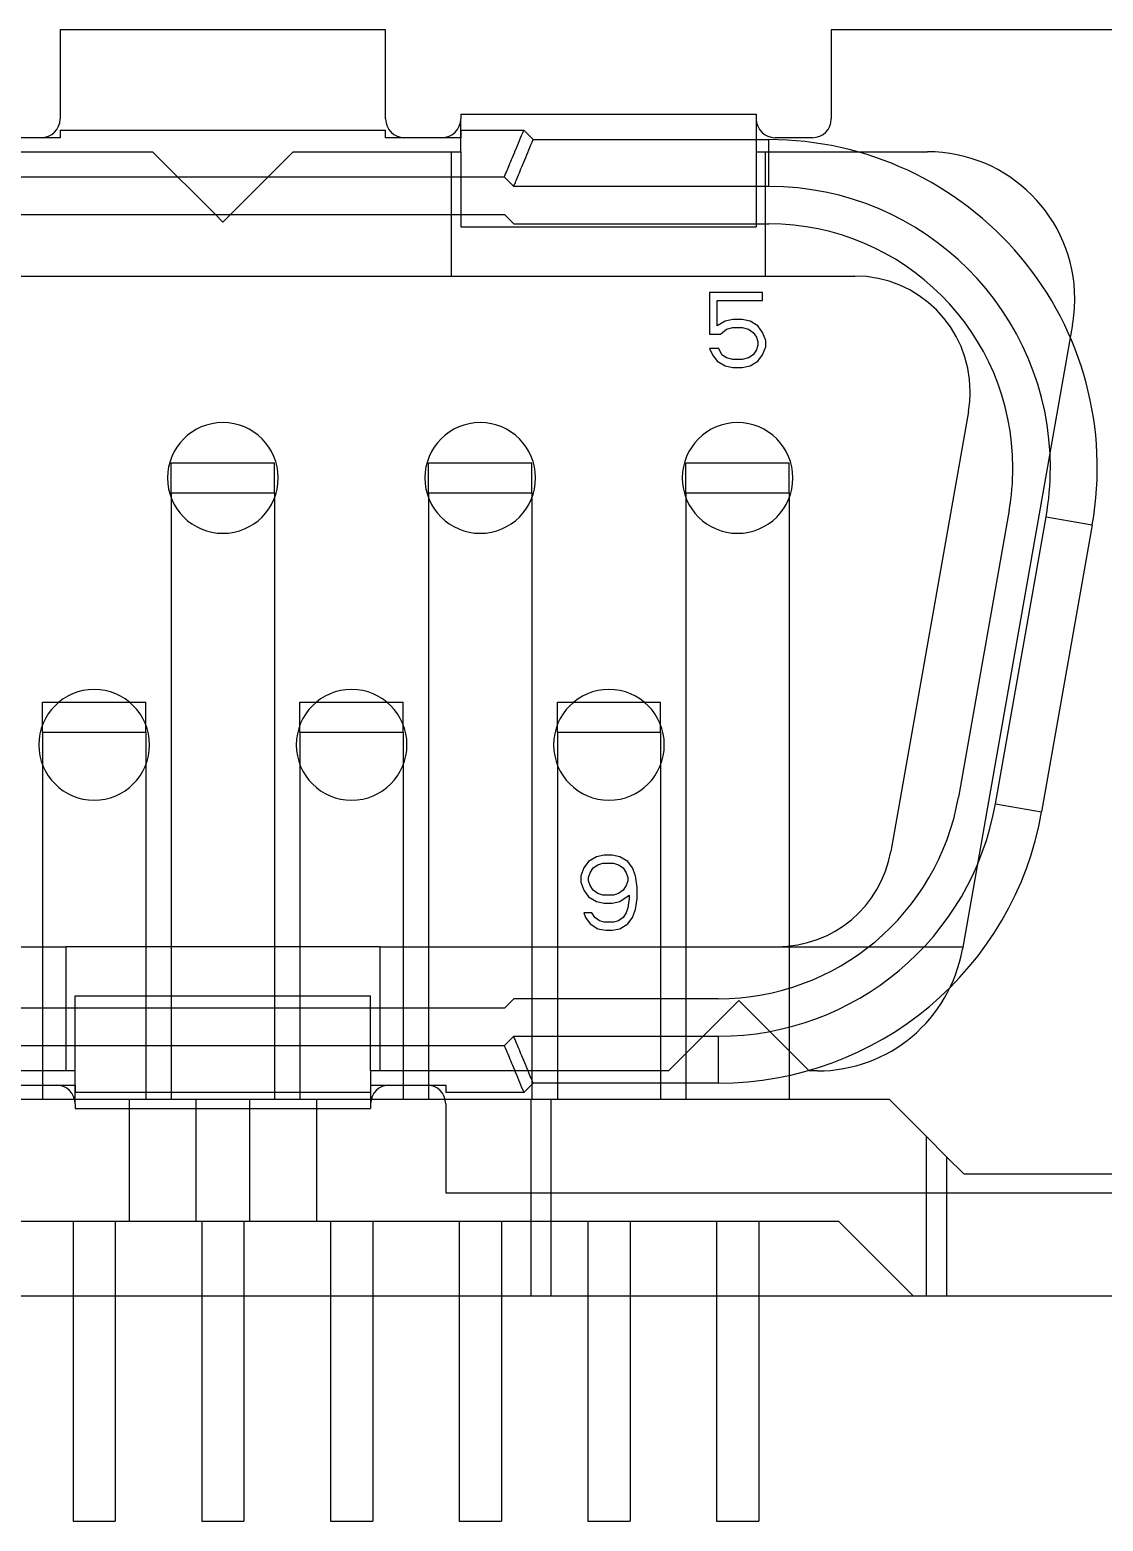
# Model space of a CAD drawing. Header units: millimetres. Extents: x -15.5 to 15.5, y -10.6 to 6.2.
# Drawn here: x -2.06 to 9.38, y -9.7 to 6.2 of the extents above; entities that cross this region are included whole.
import ezdxf

# ---------------------------------------------------------------- set-up
doc = ezdxf.new("R2010")
doc.units = ezdxf.units.MM
doc.layers.add('MAIN-1', color=7, linetype='Continuous')
doc.layers.add('MAIN-2', color=7, linetype='Continuous')

# ---------------------------------------------------------------- blocks, each defined once
blk = doc.blocks.new('D-Sub 1-338168-2 Front')
at = {"layer": 'MAIN-1'}
for p, q in [((10.76, 13.5), (10.76, 12.55)), ((14.23, 13.5), (10.76, 13.5)), ((14.23, 12.55), (14.23, 13.5)), ((26.44, 13.5), (18.98, 13.5)), ((18.98, 13.5), (18.98, 12.55)), ((15.03, 12.6), (18.18, 12.6)), ((15.03, 12.6), (15.03, 12.55)), ((18.18, 12.6), (18.18, 12.55)), ((10.76, 12.43), (14.23, 12.43)), ((10.76, 12.43), (10.76, 12.35)), ((14.23, 12.35), (14.23, 12.43)), ((15.03, 12.43), (15.702, 12.43)), ((15.03, 12.43), (15.03, 12.35)), ((15.679, 12.375), (15.691, 12.402)), ((15.691, 12.402), (15.702, 12.43)), ((15.702, 12.43), (15.802, 12.33)), ((10.76, 12.35), (9.96, 12.35)), ((15.03, 12.35), (14.23, 12.35)), ((15.623, 12.239), (15.634, 12.266)), ((15.634, 12.266), (15.645, 12.293)), ((15.645, 12.293), (15.656, 12.32)), ((15.656, 12.32), (15.668, 12.347)), ((15.668, 12.347), (15.679, 12.375)), ((15.756, 12.22), (15.768, 12.247)), ((15.768, 12.247), (15.779, 12.275)), ((15.779, 12.275), (15.791, 12.302)), ((15.791, 12.302), (15.802, 12.33)), ((15.802, 12.33), (18.315, 12.33)), ((18.315, 11.83), (18.315, 12.33)), ((18.78, 12.35), (18.38, 12.35)), ((15.555, 12.074), (15.563, 12.095)), ((15.563, 12.095), (15.572, 12.117)), ((15.572, 12.117), (15.582, 12.14)), ((15.582, 12.14), (15.592, 12.164)), ((15.592, 12.164), (15.602, 12.188)), ((15.602, 12.188), (15.612, 12.213)), ((15.612, 12.213), (15.623, 12.239)), ((15.692, 12.064), (15.702, 12.088)), ((15.702, 12.088), (15.712, 12.113)), ((15.712, 12.113), (15.723, 12.139)), ((15.723, 12.139), (15.734, 12.166)), ((15.734, 12.166), (15.745, 12.193)), ((15.745, 12.193), (15.756, 12.22)), ((15.495, 11.93), (9.495, 11.93)), ((15.495, 11.931), (15.497, 11.934)), ((15.495, 11.93), (15.495, 11.931)), ((15.595, 11.83), (15.495, 11.93)), ((15.497, 11.934), (15.498, 11.938)), ((15.498, 11.938), (15.501, 11.945)), ((15.501, 11.945), (15.505, 11.953)), ((15.505, 11.953), (15.509, 11.963)), ((15.509, 11.963), (15.513, 11.974)), ((15.513, 11.974), (15.519, 11.987)), ((15.519, 11.987), (15.525, 12.002)), ((15.525, 12.002), (15.531, 12.018)), ((15.531, 12.018), (15.539, 12.035)), ((15.539, 12.035), (15.546, 12.054)), ((15.546, 12.054), (15.555, 12.074)), ((15.631, 11.918), (15.639, 11.935)), ((15.639, 11.935), (15.646, 11.954)), ((15.646, 11.954), (15.655, 11.974)), ((15.655, 11.974), (15.663, 11.995)), ((15.663, 11.995), (15.672, 12.017)), ((15.672, 12.017), (15.682, 12.04)), ((15.682, 12.04), (15.692, 12.064)), ((15.595, 11.831), (15.597, 11.834)), ((15.595, 11.83), (15.595, 11.831)), ((18.315, 11.83), (15.595, 11.83)), ((15.597, 11.834), (15.598, 11.838)), ((15.598, 11.838), (15.601, 11.845)), ((15.601, 11.845), (15.605, 11.853)), ((15.605, 11.853), (15.609, 11.863)), ((15.609, 11.863), (15.613, 11.874)), ((15.613, 11.874), (15.619, 11.887)), ((15.619, 11.887), (15.625, 11.902)), ((15.625, 11.902), (15.631, 11.918)), ((9.495, 11.53), (15.495, 11.53)), ((12.415, 11.53), (12.495, 11.45)), ((12.495, 11.45), (12.575, 11.53)), ((15.495, 11.53), (15.595, 11.43)), ((15.595, 11.43), (18.315, 11.43)), ((18.248, 10.7), (17.681, 10.7)), ((17.681, 10.7), (17.681, 10.257)), ((18.248, 10.615), (18.248, 10.7)), ((17.764, 10.343), (17.764, 10.615)), ((17.764, 10.615), (18.248, 10.615)), ((17.848, 10.394), (17.764, 10.343)), ((17.931, 10.411), (17.848, 10.394)), ((18.031, 10.411), (17.931, 10.411)), ((18.114, 10.394), (18.031, 10.411)), ((18.198, 10.343), (18.114, 10.394)), ((18.248, 10.274), (18.198, 10.343)), ((17.681, 10.257), (17.798, 10.257)), ((17.798, 10.257), (17.864, 10.309)), ((17.864, 10.309), (17.931, 10.326)), ((17.931, 10.326), (18.031, 10.326)), ((18.031, 10.326), (18.098, 10.309)), ((18.098, 10.309), (18.148, 10.274)), ((18.148, 10.274), (18.181, 10.223)), ((18.181, 10.223), (18.198, 10.172)), ((18.281, 10.189), (18.248, 10.274)), ((18.281, 10.121), (18.281, 10.189)), ((17.781, 10.104), (17.681, 10.104)), ((17.681, 10.104), (17.714, 10.036)), ((17.714, 10.036), (17.764, 9.968)), ((17.814, 10.036), (17.781, 10.104)), ((17.864, 10.002), (17.814, 10.036)), ((18.148, 10.036), (18.098, 10.002)), ((18.181, 10.087), (18.148, 10.036)), ((18.198, 10.138), (18.181, 10.087)), ((18.198, 10.172), (18.198, 10.138)), ((18.198, 9.968), (18.248, 10.036)), ((18.248, 10.036), (18.281, 10.121)), ((17.764, 9.968), (17.848, 9.917)), ((17.848, 9.917), (17.931, 9.9)), ((17.931, 9.985), (17.864, 10.002)), ((18.031, 9.985), (17.931, 9.985)), ((17.931, 9.9), (18.031, 9.9)), ((18.098, 10.002), (18.031, 9.985)), ((18.031, 9.9), (18.114, 9.917)), ((18.114, 9.917), (18.198, 9.968)), ((20.876, 8.379), (20.336, 5.319)), ((20.73, 5.249), (21.269, 8.309)), ((21.269, 8.309), (21.762, 8.222)), ((21.762, 8.222), (21.222, 5.162)), ((20.73, 5.249), (21.222, 5.162)), ((16.393, 4.632), (16.343, 4.564)), ((16.477, 4.683), (16.393, 4.632)), ((16.56, 4.7), (16.477, 4.683)), ((16.493, 4.598), (16.543, 4.615)), ((16.543, 4.615), (16.66, 4.615)), ((16.643, 4.7), (16.56, 4.7)), ((16.727, 4.683), (16.643, 4.7)), ((16.66, 4.615), (16.71, 4.598)), ((16.81, 4.632), (16.727, 4.683)), ((16.86, 4.564), (16.81, 4.632)), ((16.343, 4.564), (16.31, 4.479)), ((16.31, 4.479), (16.31, 4.411)), ((16.393, 4.462), (16.41, 4.513)), ((16.393, 4.428), (16.393, 4.462)), ((16.41, 4.513), (16.443, 4.564)), ((16.443, 4.564), (16.493, 4.598)), ((16.71, 4.598), (16.76, 4.564)), ((16.76, 4.564), (16.793, 4.513)), ((16.793, 4.513), (16.81, 4.462)), ((16.81, 4.462), (16.81, 4.428)), ((16.893, 4.479), (16.86, 4.564)), ((16.91, 4.36), (16.893, 4.479)), ((16.31, 4.411), (16.343, 4.326)), ((16.343, 4.326), (16.393, 4.257)), ((16.41, 4.377), (16.393, 4.428)), ((16.443, 4.326), (16.41, 4.377)), ((16.493, 4.291), (16.443, 4.326)), ((16.76, 4.326), (16.71, 4.291)), ((16.793, 4.377), (16.76, 4.326)), ((16.81, 4.428), (16.793, 4.377)), ((16.91, 4.24), (16.91, 4.36)), ((16.393, 4.257), (16.477, 4.206)), ((16.477, 4.206), (16.56, 4.189)), ((16.543, 4.274), (16.493, 4.291)), ((16.66, 4.274), (16.543, 4.274)), ((16.56, 4.189), (16.643, 4.189)), ((16.643, 4.189), (16.727, 4.206)), ((16.71, 4.291), (16.66, 4.274)), ((16.727, 4.206), (16.827, 4.274)), ((16.81, 4.138), (16.793, 4.087)), ((16.827, 4.24), (16.81, 4.138)), ((16.827, 4.274), (16.827, 4.24)), ((16.893, 4.121), (16.91, 4.24)), ((16.343, 4.087), (16.36, 4.036)), ((16.427, 4.087), (16.343, 4.087)), ((16.36, 4.036), (16.41, 3.968)), ((16.46, 4.036), (16.427, 4.087)), ((16.51, 4.002), (16.46, 4.036)), ((16.56, 3.985), (16.51, 4.002)), ((16.66, 3.985), (16.56, 3.985)), ((16.71, 4.002), (16.66, 3.985)), ((16.76, 4.036), (16.71, 4.002)), ((16.793, 4.087), (16.76, 4.036)), ((16.81, 3.968), (16.86, 4.036)), ((16.86, 4.036), (16.893, 4.121)), ((16.41, 3.968), (16.493, 3.917)), ((16.493, 3.917), (16.577, 3.9)), ((16.577, 3.9), (16.643, 3.9)), ((16.643, 3.9), (16.727, 3.917)), ((16.727, 3.917), (16.81, 3.968)), ((15.495, 3.07), (9.495, 3.07)), ((15.595, 3.17), (15.495, 3.07)), ((17.775, 3.17), (15.595, 3.17)), ((15.495, 2.67), (15.595, 2.77)), ((15.595, 2.77), (17.775, 2.77)), ((15.595, 2.769), (15.595, 2.77)), ((15.597, 2.766), (15.595, 2.769)), ((15.598, 2.762), (15.597, 2.766)), ((15.601, 2.755), (15.598, 2.762)), ((15.605, 2.747), (15.601, 2.755)), ((15.609, 2.737), (15.605, 2.747)), ((15.613, 2.726), (15.609, 2.737)), ((15.619, 2.713), (15.613, 2.726)), ((15.625, 2.698), (15.619, 2.713)), ((17.775, 2.77), (17.775, 2.27)), ((9.495, 2.67), (15.495, 2.67)), ((15.495, 2.67), (15.495, 2.669)), ((15.495, 2.669), (15.497, 2.666)), ((15.497, 2.666), (15.498, 2.662)), ((15.498, 2.662), (15.501, 2.655)), ((15.501, 2.655), (15.505, 2.647)), ((15.505, 2.647), (15.509, 2.637)), ((15.509, 2.637), (15.513, 2.626)), ((15.513, 2.626), (15.519, 2.613)), ((15.519, 2.613), (15.525, 2.598)), ((15.525, 2.598), (15.531, 2.582)), ((15.531, 2.582), (15.539, 2.565)), ((15.539, 2.565), (15.546, 2.546)), ((15.546, 2.546), (15.555, 2.526)), ((15.631, 2.682), (15.625, 2.698)), ((15.639, 2.665), (15.631, 2.682)), ((15.646, 2.646), (15.639, 2.665)), ((15.655, 2.626), (15.646, 2.646)), ((15.663, 2.605), (15.655, 2.626)), ((15.672, 2.583), (15.663, 2.605)), ((15.682, 2.56), (15.672, 2.583)), ((15.692, 2.536), (15.682, 2.56)), ((15.555, 2.526), (15.563, 2.505)), ((15.563, 2.505), (15.572, 2.483)), ((15.572, 2.483), (15.582, 2.46)), ((15.582, 2.46), (15.592, 2.436)), ((15.592, 2.436), (15.602, 2.412)), ((15.602, 2.412), (15.612, 2.387)), ((15.612, 2.387), (15.623, 2.361)), ((15.702, 2.512), (15.692, 2.536)), ((15.712, 2.487), (15.702, 2.512)), ((15.723, 2.461), (15.712, 2.487)), ((15.734, 2.434), (15.723, 2.461)), ((15.745, 2.407), (15.734, 2.434)), ((15.756, 2.38), (15.745, 2.407)), ((10.12, 2.25), (10.92, 2.25)), ((10.573, 2.25), (10.573, 2.1)), ((10.92, 2.25), (10.92, 2.17)), ((14.07, 2.25), (14.87, 2.25)), ((14.07, 2.25), (14.07, 2.17)), ((14.417, 2.25), (14.417, 2.1)), ((14.688, 2.249), (14.688, 2.1)), ((14.87, 2.25), (14.87, 2.17)), ((15.623, 2.361), (15.634, 2.334)), ((15.634, 2.334), (15.645, 2.307)), ((15.645, 2.307), (15.656, 2.28)), ((15.656, 2.28), (15.668, 2.253)), ((15.668, 2.253), (15.679, 2.225)), ((15.802, 2.27), (15.702, 2.17)), ((15.768, 2.353), (15.756, 2.38)), ((15.779, 2.325), (15.768, 2.353)), ((15.791, 2.298), (15.779, 2.325)), ((15.802, 2.27), (15.791, 2.298)), ((17.775, 2.27), (15.802, 2.27)), ((10.126, 2.1), (10.914, 2.1)), ((14.07, 2.17), (10.92, 2.17)), ((14.076, 2.1), (14.864, 2.1)), ((15.702, 2.17), (14.87, 2.17)), ((15.679, 2.225), (15.691, 2.198)), ((15.691, 2.198), (15.702, 2.17)), ((10.92, 2.05), (10.92, 2)), ((10.92, 2), (14.07, 2)), ((14.07, 2.05), (14.07, 2)), ((14.87, 2.05), (14.87, 1.1)), ((14.87, 1.1), (26.44, 1.1)), ((15.781, 0), (15.781, 1.1)), ((15.995, 0), (15.995, 1.1)), ((19.995, 0), (19.995, 1.1)), ((20.209, 1.1), (20.209, 0)), ((15.781, 0), (9.209, 0)), ((10.898, 0), (10.898, -2.4)), ((11.348, 0), (11.348, -2.4)), ((12.27, 0), (12.27, -2.4)), ((12.72, 0), (12.72, -2.4)), ((13.642, 0), (13.642, -2.4)), ((14.092, 0), (14.092, -2.4)), ((15.013, 0), (15.013, -2.4)), ((15.463, 0), (15.463, -2.4)), ((15.995, 0), (15.781, 0)), ((19.995, 0), (15.995, 0)), ((16.385, 0), (16.385, -2.4)), ((16.835, 0), (16.835, -2.4)), ((17.756, 0), (17.756, -2.4)), ((18.206, 0), (18.206, -2.4)), ((20.209, 0), (19.995, 0)), ((25.895, 0), (20.209, 0)), ((10.898, -2.4), (11.348, -2.4)), ((12.27, -2.4), (12.72, -2.4)), ((13.642, -2.4), (14.092, -2.4)), ((15.013, -2.4), (15.463, -2.4)), ((16.385, -2.4), (16.835, -2.4)), ((17.756, -2.4), (18.206, -2.4))]:
    blk.add_line(p, q, dxfattribs=at)
for centre, radius, start, end in [((10.56, 12.55), 0.2, 270, 0), ((14.43, 12.55), 0.2, 180, 270), ((14.83, 12.55), 0.2, 270, 0), ((18.38, 12.55), 0.2, 180, 270), ((18.78, 12.55), 0.2, 270, 0), ((18.315, 8.83), 3.5, 350, 90), ((18.315, 8.83), 3, 0, 90), ((18.315, 8.83), 2.6, 0, 90), ((12.495, 8.722), 0.59, 0, 180), ((15.238, 8.722), 0.59, 0, 180), ((17.981, 8.722), 0.59, 0, 180), ((18.315, 8.83), 2.6, 350, 0), ((18.315, 8.83), 3, 350, 0), ((12.495, 8.722), 0.59, 180, 0), ((15.238, 8.722), 0.59, 180, 0), ((17.981, 8.722), 0.59, 180, 0), ((11.123, 5.877), 0.59, 0, 180), ((13.867, 5.877), 0.59, 0, 180), ((16.61, 5.877), 0.59, 0, 180), ((11.123, 5.877), 0.59, 180, 0), ((13.867, 5.877), 0.59, 180, 0), ((16.61, 5.877), 0.59, 180, 0), ((17.775, 5.77), 2.6, 270, 350), ((17.775, 5.77), 3, 270, 350), ((17.775, 5.77), 3.5, 270, 350), ((10.72, 2.05), 0.2, 0, 90), ((14.27, 2.05), 0.2, 90, 180), ((14.67, 2.05), 0.2, 0, 90)]:
    blk.add_arc(centre, radius, start, end, dxfattribs=at)
at = {"layer": 'MAIN-2'}
for p, q in [((10.76, 13.5), (10.76, 13.5)), ((14.23, 13.5), (14.23, 13.5)), ((18.98, 13.5), (18.98, 13.5)), ((15.03, 12.6), (15.03, 12.6)), ((18.18, 12.6), (18.18, 12.6)), ((10.76, 12.55), (10.76, 12.55)), ((14.23, 12.55), (14.23, 12.55)), ((15.03, 12.2), (15.03, 12.55)), ((15.03, 12.55), (15.03, 12.55)), ((18.18, 12.55), (18.18, 12.2)), ((18.18, 12.55), (18.18, 12.55)), ((18.98, 12.55), (18.98, 12.55)), ((10.56, 12.35), (10.56, 12.35)), ((10.76, 12.35), (10.76, 12.35)), ((14.23, 12.35), (14.23, 12.35)), ((14.43, 12.35), (14.43, 12.35)), ((14.83, 12.35), (14.83, 12.35)), ((15.03, 12.35), (15.03, 12.35)), ((18.38, 12.35), (18.38, 12.35)), ((18.78, 12.35), (18.78, 12.35)), ((9.96, 12.2), (11.745, 12.2)), ((11.745, 12.2), (12.415, 11.53)), ((11.745, 12.2), (11.745, 12.2)), ((12.575, 11.53), (13.245, 12.2)), ((13.245, 12.2), (15.03, 12.2)), ((13.245, 12.2), (13.245, 12.2)), ((14.93, 12.2), (14.93, 10.875)), ((14.93, 12.2), (14.93, 12.2)), ((15.03, 12.2), (15.03, 11.4)), ((15.03, 12.2), (15.03, 12.2)), ((18.18, 12.2), (20.005, 12.2)), ((18.18, 12.2), (18.18, 11.4)), ((18.18, 12.2), (18.18, 12.2)), ((18.28, 10.875), (18.28, 12.2)), ((18.28, 12.2), (18.28, 12.2)), ((20.005, 12.2), (20.005, 12.2)), ((15.495, 11.93), (15.495, 11.93)), ((15.595, 11.83), (15.595, 11.83)), ((18.315, 11.83), (18.315, 11.83)), ((12.495, 11.45), (12.495, 11.45)), ((15.495, 11.53), (15.495, 11.53)), ((15.03, 11.4), (18.18, 11.4)), ((15.03, 11.4), (15.03, 11.4)), ((15.595, 11.43), (15.595, 11.43)), ((18.18, 11.4), (18.18, 11.4)), ((18.315, 11.43), (18.315, 11.43)), ((10.06, 10.875), (14.93, 10.875)), ((14.93, 10.875), (18.28, 10.875)), ((14.93, 10.875), (14.93, 10.875)), ((18.28, 10.875), (19.23, 10.875)), ((18.28, 10.875), (18.28, 10.875)), ((19.23, 10.875), (19.23, 10.875)), ((17.681, 10.7), (17.681, 10.7)), ((18.248, 10.7), (18.248, 10.7)), ((17.764, 10.615), (17.764, 10.615)), ((18.248, 10.615), (18.248, 10.615)), ((17.764, 10.343), (17.764, 10.343)), ((17.848, 10.394), (17.848, 10.394)), ((17.931, 10.411), (17.931, 10.411)), ((18.031, 10.411), (18.031, 10.411)), ((18.114, 10.394), (18.114, 10.394)), ((18.198, 10.343), (18.198, 10.343)), ((21.551, 10.357), (20.377, 3.697)), ((21.551, 10.357), (21.551, 10.357)), ((17.681, 10.257), (17.681, 10.257)), ((17.798, 10.257), (17.798, 10.257)), ((17.864, 10.309), (17.864, 10.309)), ((17.931, 10.326), (17.931, 10.326)), ((18.031, 10.326), (18.031, 10.326)), ((18.098, 10.309), (18.098, 10.309)), ((18.148, 10.274), (18.148, 10.274)), ((18.181, 10.223), (18.181, 10.223)), ((18.248, 10.274), (18.248, 10.274)), ((18.281, 10.189), (18.281, 10.189)), ((17.681, 10.104), (17.681, 10.104)), ((17.714, 10.036), (17.714, 10.036)), ((17.781, 10.104), (17.781, 10.104)), ((17.814, 10.036), (17.814, 10.036)), ((18.148, 10.036), (18.148, 10.036)), ((18.181, 10.087), (18.181, 10.087)), ((18.198, 10.172), (18.198, 10.172)), ((18.198, 10.138), (18.198, 10.138)), ((18.248, 10.036), (18.248, 10.036)), ((18.281, 10.121), (18.281, 10.121)), ((17.764, 9.968), (17.764, 9.968)), ((17.848, 9.917), (17.848, 9.917)), ((17.864, 10.002), (17.864, 10.002)), ((17.931, 9.985), (17.931, 9.985)), ((17.931, 9.9), (17.931, 9.9)), ((18.031, 9.985), (18.031, 9.985)), ((18.031, 9.9), (18.031, 9.9)), ((18.098, 10.002), (18.098, 10.002)), ((18.114, 9.917), (18.114, 9.917)), ((18.198, 9.968), (18.198, 9.968)), ((20.441, 9.431), (19.614, 4.741)), ((20.441, 9.431), (20.441, 9.431)), ((11.945, 8.562), (11.945, 8.882)), ((11.945, 8.882), (13.045, 8.882)), ((11.945, 8.882), (11.945, 8.882)), ((13.045, 8.562), (13.045, 8.882)), ((13.045, 8.882), (13.045, 8.882)), ((14.688, 8.562), (14.688, 8.882)), ((14.688, 8.882), (15.788, 8.882)), ((14.688, 8.882), (14.688, 8.882)), ((15.788, 8.562), (15.788, 8.882)), ((15.788, 8.882), (15.788, 8.882)), ((17.431, 8.562), (17.431, 8.882)), ((17.431, 8.882), (18.531, 8.882)), ((17.431, 8.882), (17.431, 8.882)), ((18.531, 8.562), (18.531, 8.882)), ((18.531, 8.882), (18.531, 8.882)), ((11.905, 8.722), (11.905, 8.722)), ((13.085, 8.722), (13.085, 8.722)), ((14.648, 8.722), (14.648, 8.722)), ((15.828, 8.722), (15.828, 8.722)), ((17.391, 8.722), (17.391, 8.722)), ((18.571, 8.722), (18.571, 8.722)), ((11.945, 8.562), (13.045, 8.562)), ((11.945, 8.562), (11.945, 8.562)), ((11.945, 8.562), (11.945, 2.1)), ((13.045, 8.562), (13.045, 8.562)), ((13.045, 8.562), (13.045, 2.1)), ((14.688, 8.562), (15.788, 8.562)), ((14.688, 8.562), (14.688, 8.562)), ((14.688, 8.562), (14.688, 2.249)), ((15.788, 8.562), (15.788, 8.562)), ((15.788, 8.562), (15.788, 2.1)), ((17.431, 8.562), (18.531, 8.562)), ((17.431, 8.562), (17.431, 8.562)), ((17.431, 8.562), (17.431, 2.1)), ((18.531, 8.562), (18.531, 8.562)), ((18.531, 8.562), (18.531, 2.1)), ((20.876, 8.379), (20.876, 8.379)), ((21.269, 8.309), (21.269, 8.309)), ((10.573, 6.012), (10.573, 6.332)), ((10.573, 6.332), (11.673, 6.332)), ((10.573, 6.332), (10.573, 6.332)), ((11.673, 6.012), (11.673, 6.332)), ((11.673, 6.332), (11.673, 6.332)), ((13.317, 6.012), (13.317, 6.332)), ((13.317, 6.332), (14.417, 6.332)), ((13.317, 6.332), (13.317, 6.332)), ((14.417, 6.012), (14.417, 6.332)), ((14.417, 6.332), (14.417, 6.332)), ((16.06, 6.012), (16.06, 6.332)), ((16.06, 6.332), (17.16, 6.332)), ((16.06, 6.332), (16.06, 6.332)), ((17.16, 6.012), (17.16, 6.332)), ((17.16, 6.332), (17.16, 6.332)), ((10.573, 6.012), (11.673, 6.012)), ((10.573, 6.012), (10.573, 6.012)), ((10.573, 6.012), (10.573, 2.25)), ((11.673, 6.012), (11.673, 6.012)), ((11.673, 6.012), (11.673, 2.1)), ((13.317, 6.012), (14.417, 6.012)), ((13.317, 6.012), (13.317, 6.012)), ((13.317, 6.012), (13.317, 2.1)), ((14.417, 6.012), (14.417, 6.012)), ((14.417, 6.012), (14.417, 2.25)), ((16.06, 6.012), (17.16, 6.012)), ((16.06, 6.012), (16.06, 6.012)), ((16.06, 6.012), (16.06, 2.1)), ((17.16, 6.012), (17.16, 6.012)), ((17.16, 6.012), (17.16, 2.1)), ((10.533, 5.877), (10.533, 5.877)), ((11.713, 5.877), (11.713, 5.877)), ((13.277, 5.877), (13.277, 5.877)), ((14.457, 5.877), (14.457, 5.877)), ((16.02, 5.877), (16.02, 5.877)), ((17.2, 5.877), (17.2, 5.877)), ((20.336, 5.319), (20.336, 5.319)), ((20.73, 5.249), (20.73, 5.249)), ((16.393, 4.632), (16.393, 4.632)), ((16.477, 4.683), (16.477, 4.683)), ((16.543, 4.615), (16.543, 4.615)), ((16.56, 4.7), (16.56, 4.7)), ((16.643, 4.7), (16.643, 4.7)), ((16.66, 4.615), (16.66, 4.615)), ((16.727, 4.683), (16.727, 4.683)), ((16.81, 4.632), (16.81, 4.632)), ((19.614, 4.741), (19.614, 4.741)), ((16.31, 4.479), (16.31, 4.479)), ((16.343, 4.564), (16.343, 4.564)), ((16.393, 4.462), (16.393, 4.462)), ((16.41, 4.513), (16.41, 4.513)), ((16.443, 4.564), (16.443, 4.564)), ((16.493, 4.598), (16.493, 4.598)), ((16.71, 4.598), (16.71, 4.598)), ((16.76, 4.564), (16.76, 4.564)), ((16.793, 4.513), (16.793, 4.513)), ((16.81, 4.462), (16.81, 4.462)), ((16.86, 4.564), (16.86, 4.564)), ((16.893, 4.479), (16.893, 4.479)), ((16.31, 4.411), (16.31, 4.411)), ((16.343, 4.326), (16.343, 4.326)), ((16.393, 4.428), (16.393, 4.428)), ((16.41, 4.377), (16.41, 4.377)), ((16.443, 4.326), (16.443, 4.326)), ((16.76, 4.326), (16.76, 4.326)), ((16.793, 4.377), (16.793, 4.377)), ((16.81, 4.428), (16.81, 4.428)), ((16.91, 4.36), (16.91, 4.36)), ((16.393, 4.257), (16.393, 4.257)), ((16.477, 4.206), (16.477, 4.206)), ((16.493, 4.291), (16.493, 4.291)), ((16.543, 4.274), (16.543, 4.274)), ((16.56, 4.189), (16.56, 4.189)), ((16.643, 4.189), (16.643, 4.189)), ((16.66, 4.274), (16.66, 4.274)), ((16.71, 4.291), (16.71, 4.291)), ((16.727, 4.206), (16.727, 4.206)), ((16.81, 4.138), (16.81, 4.138)), ((16.827, 4.274), (16.827, 4.274)), ((16.827, 4.24), (16.827, 4.24)), ((16.91, 4.24), (16.91, 4.24)), ((16.343, 4.087), (16.343, 4.087)), ((16.36, 4.036), (16.36, 4.036)), ((16.427, 4.087), (16.427, 4.087)), ((16.46, 4.036), (16.46, 4.036)), ((16.51, 4.002), (16.51, 4.002)), ((16.56, 3.985), (16.56, 3.985)), ((16.66, 3.985), (16.66, 3.985)), ((16.71, 4.002), (16.71, 4.002)), ((16.76, 4.036), (16.76, 4.036)), ((16.793, 4.087), (16.793, 4.087)), ((16.86, 4.036), (16.86, 4.036)), ((16.893, 4.121), (16.893, 4.121)), ((16.41, 3.968), (16.41, 3.968)), ((16.493, 3.917), (16.493, 3.917)), ((16.577, 3.9), (16.577, 3.9)), ((16.643, 3.9), (16.643, 3.9)), ((16.727, 3.917), (16.727, 3.917)), ((16.81, 3.968), (16.81, 3.968)), ((4.608, 3.725), (10.82, 3.725)), ((10.82, 3.725), (10.82, 2.4)), ((14.17, 3.725), (10.82, 3.725)), ((10.82, 3.725), (10.82, 3.725)), ((14.17, 2.4), (14.17, 3.725)), ((14.17, 3.725), (20.382, 3.725)), ((14.17, 3.725), (14.17, 3.725)), ((18.403, 3.725), (18.403, 3.725)), ((20.377, 3.697), (20.377, 3.697)), ((20.382, 3.725), (20.382, 3.725)), ((10.92, 2.4), (10.92, 3.2)), ((10.92, 3.2), (10.92, 3.2)), ((10.92, 3.2), (14.07, 3.2)), ((14.07, 3.2), (14.07, 3.2)), ((14.07, 2.4), (14.07, 3.2)), ((15.495, 3.07), (15.495, 3.07)), ((15.595, 3.17), (15.595, 3.17)), ((17.995, 3.15), (17.245, 2.4)), ((17.775, 3.17), (17.775, 3.17)), ((18.745, 2.4), (17.995, 3.15)), ((17.995, 3.15), (17.995, 3.15)), ((15.595, 2.77), (15.595, 2.77)), ((17.775, 2.77), (17.775, 2.77)), ((15.495, 2.67), (15.495, 2.67)), ((10.92, 2.4), (7.745, 2.4)), ((10.82, 2.4), (10.82, 2.4)), ((10.92, 2.05), (10.92, 2.4)), ((10.92, 2.4), (10.92, 2.4)), ((14.07, 2.4), (14.07, 2.05)), ((17.245, 2.4), (14.07, 2.4)), ((14.07, 2.4), (14.07, 2.4)), ((14.17, 2.4), (14.17, 2.4)), ((17.245, 2.4), (17.245, 2.4)), ((18.831, 2.4), (18.745, 2.4)), ((18.745, 2.4), (18.745, 2.4)), ((18.831, 2.4), (18.831, 2.4)), ((10.72, 2.25), (10.72, 2.25)), ((10.92, 2.25), (10.92, 2.25)), ((14.07, 2.25), (14.07, 2.25)), ((14.27, 2.25), (14.27, 2.25)), ((14.67, 2.25), (14.67, 2.25)), ((14.87, 2.25), (14.87, 2.25)), ((10.573, 2.1), (10.573, 2.1)), ((10.914, 2.1), (10.92, 2.1)), ((10.92, 2.1), (10.92, 2.1)), ((10.92, 2.1), (14.07, 2.1)), ((11.495, 2.1), (11.495, 0.8)), ((11.673, 2.1), (11.673, 2.1)), ((11.945, 2.1), (11.945, 2.1)), ((12.212, 0.8), (12.212, 2.1)), ((12.778, 2.1), (12.778, 0.8)), ((13.045, 2.1), (13.045, 2.1)), ((13.317, 2.1), (13.317, 2.1)), ((13.495, 0.8), (13.495, 2.1)), ((14.07, 2.1), (14.07, 2.1)), ((14.07, 2.1), (14.076, 2.1)), ((14.417, 2.1), (14.417, 2.1)), ((14.688, 2.1), (14.688, 2.1)), ((14.864, 2.1), (15.781, 2.1)), ((15.781, 2.1), (15.995, 2.1)), ((15.781, 1.1), (15.781, 2.1)), ((15.788, 2.1), (15.788, 2.1)), ((15.995, 2.1), (19.595, 2.1)), ((15.995, 1.1), (15.995, 2.1)), ((16.06, 2.1), (16.06, 2.1)), ((17.16, 2.1), (17.16, 2.1)), ((17.431, 2.1), (17.431, 2.1)), ((18.531, 2.1), (18.531, 2.1)), ((19.595, 2.1), (19.595, 2.1)), ((19.595, 2.1), (19.995, 1.7)), ((10.92, 2.05), (10.92, 2.05)), ((10.92, 2), (10.92, 2)), ((14.07, 2.05), (14.07, 2.05)), ((14.07, 2), (14.07, 2)), ((14.87, 2.05), (14.87, 2.05)), ((19.995, 1.7), (20.209, 1.486)), ((19.995, 1.1), (19.995, 1.7)), ((20.209, 1.486), (20.395, 1.3)), ((20.209, 1.486), (20.209, 1.1)), ((20.395, 1.3), (20.395, 1.3)), ((25.895, 1.3), (20.395, 1.3)), ((14.87, 1.1), (14.87, 1.1)), ((5.933, 0.8), (19.057, 0.8)), ((10.898, 0.8), (10.898, 0.8)), ((10.898, 0.8), (10.898, 0)), ((11.348, 0.8), (11.348, 0.8)), ((11.348, 0.8), (11.348, 0)), ((12.27, 0.8), (12.27, 0.8)), ((12.27, 0.8), (12.27, 0)), ((12.72, 0.8), (12.72, 0.8)), ((12.72, 0.8), (12.72, 0)), ((13.642, 0.8), (13.642, 0.8)), ((13.642, 0.8), (13.642, 0)), ((14.092, 0.8), (14.092, 0.8)), ((14.092, 0.8), (14.092, 0)), ((15.013, 0.8), (15.013, 0.8)), ((15.013, 0.8), (15.013, 0)), ((15.463, 0.8), (15.463, 0.8)), ((15.463, 0.8), (15.463, 0)), ((16.385, 0.8), (16.385, 0.8)), ((16.385, 0.8), (16.385, 0)), ((16.835, 0.8), (16.835, 0.8)), ((16.835, 0.8), (16.835, 0)), ((17.756, 0.8), (17.756, 0.8)), ((17.756, 0.8), (17.756, 0)), ((18.206, 0.8), (18.206, 0.8)), ((18.206, 0.8), (18.206, 0)), ((19.057, 0.8), (19.057, 0.8)), ((19.057, 0.8), (19.857, 0)), ((19.857, 0), (19.857, 0)), ((10.898, -2.4), (10.898, -2.4)), ((11.348, -2.4), (11.348, -2.4)), ((12.27, -2.4), (12.27, -2.4)), ((12.72, -2.4), (12.72, -2.4)), ((13.642, -2.4), (13.642, -2.4)), ((14.092, -2.4), (14.092, -2.4)), ((15.013, -2.4), (15.013, -2.4)), ((15.463, -2.4), (15.463, -2.4)), ((16.385, -2.4), (16.385, -2.4)), ((16.835, -2.4), (16.835, -2.4)), ((17.756, -2.4), (17.756, -2.4)), ((18.206, -2.4), (18.206, -2.4))]:
    blk.add_line(p, q, dxfattribs=at)
for centre, radius, start, end in [((20.005, 10.63), 1.57, 0, 90), ((19.23, 9.645), 1.23, 0, 90), ((20.005, 10.63), 1.57, 350, 0), ((19.23, 9.645), 1.23, 350, 0), ((18.403, 4.955), 1.23, 270, 350), ((18.831, 3.97), 1.57, 270, 350)]:
    blk.add_arc(centre, radius, start, end, dxfattribs=at)

msp = doc.modelspace()

# ---------------------------------------------------------------- block references
msp.add_blockref('D-Sub 1-338168-2 Front', (-12.495, -7.3))

doc.saveas('drawing.dxf')
